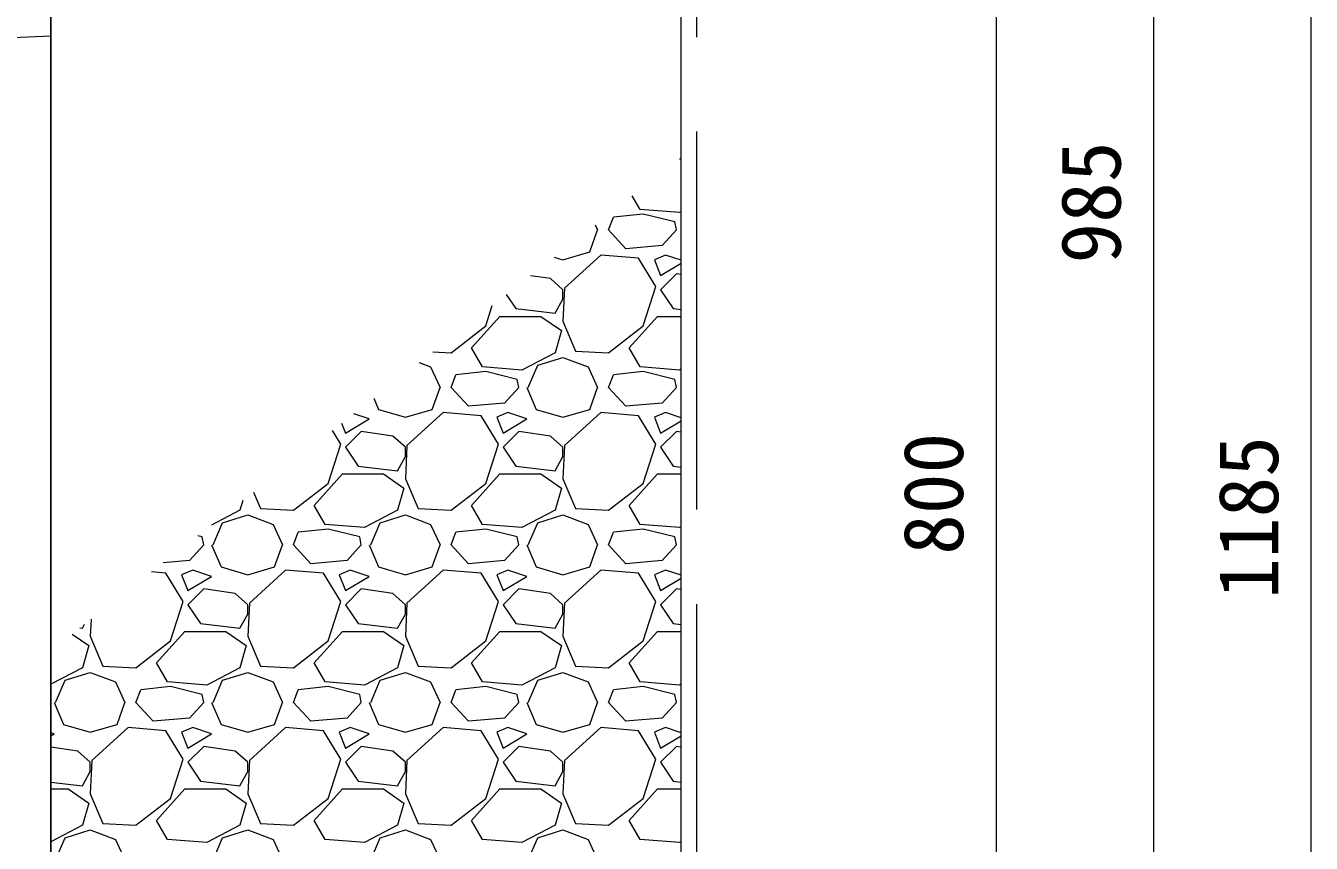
# Model space of a CAD drawing. Units: millimetres at full size, sheet at 1:20. Extents: x 0 to 23340, y -4498 to 8520.
# Drawn here: x 5169.5 to 5577.5, y 6985.2 to 7244.8 of the extents above; entities that cross this region are included whole.
import ezdxf
from ezdxf.enums import TextEntityAlignment as Align

# ---------------------------------------------------------------- set-up
doc = ezdxf.new("R2010")
doc.units = ezdxf.units.MM
doc.header["$LTSCALE"] = 20
doc.linetypes.add('DASHED', pattern=[7.5, 6, -1.5])
for name, color, linetype, lineweight in [('HOLE', 7, 'DASHED', 13), ('KIJUN', 5, 'Continuous', 5), ('SUNPO', 3, 'Continuous', 13), ('ﾊｯﾁﾝｸﾞ', 7, 'Continuous', 5)]:
    doc.layers.add(name, color=color, linetype=linetype, lineweight=lineweight)
doc.styles.add('ＭＳ ゴシック', font='')
doc.styles.get('ＭＳ ゴシック').set_extended_font_data('MS Gothic')

msp = doc.modelspace()

# ---------------------------------------------------------------- linework, layer by layer
at = {"layer": 'HOLE'}
msp.add_lwpolyline([(5177.48, 7241.45), (5108.02, 7238.67), (5090.77, 6839.04), (5177.48, 6812.96)], dxfattribs=at)
at = {"layer": 'KIJUN', "color": 7, "lineweight": 13}
msp.add_lwpolyline([(4845.42, 6834.04), (4817.48, 7481.2), (4844.48, 7546.2), (4842.48, 7586.2), (4806.48, 7606.2), (4802.48, 7681.2), (4760.48, 7681.2), (4757.48, 7678.2), (4757.48, 6716.2), (4777.48, 6696.2), (5157.48, 6696.2), (5177.48, 6716.2), (5177.48, 7678.2), (5174.48, 7681.2), (5132.48, 7681.2), (5128.48, 7606.2), (5092.48, 7586.2), (5090.48, 7546.2), (5117.48, 7481.2), (5089.55, 6834.04)], dxfattribs=at)
at = {"layer": 'KIJUN', "color": 7, "linetype": 'DASHED', "lineweight": 13}
msp.add_lwpolyline([(4757.48, 7501.2), (4552.48, 7501.2), (4552.48, 6491.2), (5382.48, 6491.2), (5382.48, 7501.2), (5177.48, 7501.2)], dxfattribs=at)
at = {"layer": 'KIJUN', "color": 7, "lineweight": 13}
msp.add_lwpolyline([(5177.48, 7496.2), (5177.48, 6716.2), (5157.48, 6696.2), (4777.48, 6696.2), (4757.48, 6716.2), (4757.48, 7496.2), (4557.48, 7496.2), (4557.48, 6496.2), (5377.48, 6496.2), (5377.48, 7496.2)], close=True, dxfattribs=at)
at = {"layer": 'SUNPO'}
for p, q in [((5527.48, 6696.2), (5527.48, 7681.2)), ((5577.48, 6496.2), (5577.48, 7681.2)), ((5477.48, 7496.2), (5477.48, 6696.2))]:
    msp.add_line(p, q, dxfattribs=at)
at = {"layer": 'ﾊｯﾁﾝｸﾞ'}
for p, q in [((5377, 7202.5), (5377.48, 7202.5)), ((5364.5, 7186.5), (5362.01, 7190.77)), ((5365.5, 7185), (5356, 7184)), ((5377, 7185.5), (5364.5, 7186.5)), ((5375.5, 7182.5), (5365.5, 7185)), ((5377.48, 7185.75), (5377, 7185.5)), ((5350.27, 7181.58), (5351, 7180)), ((5354.5, 7180), (5356, 7184)), ((5376, 7180), (5375.5, 7182.5)), ((5348.5, 7173), (5351, 7180)), ((5360, 7174), (5354.5, 7180)), ((5376, 7180), (5371.5, 7175)), ((5340, 7170.5), (5348.5, 7173)), ((5371.5, 7175), (5360, 7174)), ((5337.17, 7171.33), (5340, 7170.5)), ((5352, 7172), (5340.5, 7161.5)), ((5364, 7171), (5352, 7172)), ((5369.5, 7162), (5364, 7171)), ((5372.5, 7172), (5369, 7170.5)), ((5369, 7170.5), (5371, 7165.5)), ((5371, 7165.5), (5377.48, 7169.39)), ((5377.48, 7170.34), (5372.5, 7172)), ((5336, 7164.5), (5329.65, 7165.45)), ((5340, 7161), (5336, 7164.5)), ((5376, 7166), (5371, 7161)), ((5377.48, 7165.78), (5376, 7166)), ((5340.5, 7161.5), (5340, 7151)), ((5340, 7158), (5340, 7161)), ((5365.5, 7149.5), (5369.5, 7162)), ((5371, 7161), (5375, 7155)), ((5315.5, 7149.5), (5317.58, 7156.01)), ((5322.02, 7159.48), (5325, 7155)), ((5337.5, 7153.5), (5340, 7158)), ((5311, 7142.5), (5320, 7152.5)), ((5320, 7152.5), (5333, 7152.5)), ((5325, 7155), (5337.5, 7153.5)), ((5333, 7152.5), (5339.5, 7148)), ((5361, 7142.5), (5370, 7152.5)), ((5370, 7152.5), (5377.48, 7152.5)), ((5375, 7155), (5377.48, 7154.7)), ((5304.5, 7141), (5315.5, 7149.5)), ((5339.5, 7148), (5337.5, 7141)), ((5340, 7151), (5344, 7141.5)), ((5354.5, 7141), (5365.5, 7149.5)), ((5298.75, 7141.27), (5304.5, 7141)), ((5314.5, 7136.5), (5311, 7142.5)), ((5337.5, 7141), (5327, 7135.5)), ((5332, 7137), (5340, 7139.5)), ((5340, 7139.5), (5348, 7136.5)), ((5344, 7141.5), (5354.5, 7141)), ((5364.5, 7136.5), (5361, 7142.5)), ((5294.38, 7137.86), (5298, 7136.5)), ((5298, 7136.5), (5301, 7130)), ((5327, 7135.5), (5314.5, 7136.5)), ((5329, 7130), (5332, 7137)), ((5348, 7136.5), (5351, 7130)), ((5377, 7135.5), (5364.5, 7136.5)), ((5377.48, 7135.75), (5377, 7135.5)), ((5304.5, 7130), (5306, 7134)), ((5315.5, 7135), (5306, 7134)), ((5325.5, 7132.5), (5315.5, 7135)), ((5326, 7130), (5325.5, 7132.5)), ((5354.5, 7130), (5356, 7134)), ((5365.5, 7135), (5356, 7134)), ((5375.5, 7132.5), (5365.5, 7135)), ((5376, 7130), (5375.5, 7132.5)), ((5298.5, 7123), (5301, 7130)), ((5310, 7124), (5304.5, 7130)), ((5326, 7130), (5321.5, 7125)), ((5328.5, 7130), (5331.5, 7123)), ((5348.5, 7123), (5351, 7130)), ((5360, 7124), (5354.5, 7130)), ((5376, 7130), (5371.5, 7125)), ((5279.97, 7126.58), (5281.5, 7123)), ((5321.5, 7125), (5310, 7124)), ((5371.5, 7125), (5360, 7124)), ((5271, 7115.5), (5278.5, 7120)), ((5278.5, 7120), (5273.63, 7121.62)), ((5281.5, 7123), (5290, 7120.5)), ((5290, 7120.5), (5298.5, 7123)), ((5302, 7122), (5290.5, 7111.5)), ((5314, 7121), (5302, 7122)), ((5319.5, 7112), (5314, 7121)), ((5322.5, 7122), (5319, 7120.5)), ((5319, 7120.5), (5321, 7115.5)), ((5321, 7115.5), (5328.5, 7120)), ((5328.5, 7120), (5322.5, 7122)), ((5331.5, 7123), (5340, 7120.5)), ((5340, 7120.5), (5348.5, 7123)), ((5352, 7122), (5340.5, 7111.5)), ((5364, 7121), (5352, 7122)), ((5369.5, 7112), (5364, 7121)), ((5372.5, 7122), (5369, 7120.5)), ((5369, 7120.5), (5371, 7115.5)), ((5371, 7115.5), (5377.48, 7119.39)), ((5377.48, 7120.34), (5372.5, 7122)), ((5269.5, 7112), (5266.86, 7116.32)), ((5269.76, 7118.59), (5271, 7115.5)), ((5276, 7116), (5271, 7111)), ((5286, 7114.5), (5276, 7116)), ((5326, 7116), (5321, 7111)), ((5336, 7114.5), (5326, 7116)), ((5376, 7116), (5371, 7111)), ((5377.48, 7115.78), (5376, 7116)), ((5265.5, 7099.5), (5269.5, 7112)), ((5271, 7111), (5275, 7105)), ((5290, 7111), (5286, 7114.5)), ((5290.5, 7111.5), (5290, 7101)), ((5290, 7108), (5290, 7111)), ((5315.5, 7099.5), (5319.5, 7112)), ((5321, 7111), (5325, 7105)), ((5340, 7111), (5336, 7114.5)), ((5340.5, 7111.5), (5340, 7101)), ((5340, 7108), (5340, 7111)), ((5365.5, 7099.5), (5369.5, 7112)), ((5371, 7111), (5375, 7105)), ((5287.5, 7103.5), (5290, 7108)), ((5337.5, 7103.5), (5340, 7108)), ((5275, 7105), (5287.5, 7103.5)), ((5325, 7105), (5337.5, 7103.5)), ((5375, 7105), (5377.48, 7104.7)), ((5254.5, 7091), (5265.5, 7099.5)), ((5261, 7092.5), (5270, 7102.5)), ((5270, 7102.5), (5283, 7102.5)), ((5283, 7102.5), (5289.5, 7098)), ((5290, 7101), (5294, 7091.5)), ((5304.5, 7091), (5315.5, 7099.5)), ((5311, 7092.5), (5320, 7102.5)), ((5320, 7102.5), (5333, 7102.5)), ((5333, 7102.5), (5339.5, 7098)), ((5340, 7101), (5344, 7091.5)), ((5354.5, 7091), (5365.5, 7099.5)), ((5361, 7092.5), (5370, 7102.5)), ((5370, 7102.5), (5377.48, 7102.5)), ((5241.8, 7096.72), (5244, 7091.5)), ((5289.5, 7098), (5287.5, 7091)), ((5339.5, 7098), (5337.5, 7091)), ((5237.5, 7091), (5228.42, 7086.24)), ((5238.36, 7094.03), (5237.5, 7091)), ((5244, 7091.5), (5254.5, 7091)), ((5264.5, 7086.5), (5261, 7092.5)), ((5287.5, 7091), (5277, 7085.5)), ((5294, 7091.5), (5304.5, 7091)), ((5314.5, 7086.5), (5311, 7092.5)), ((5337.5, 7091), (5327, 7085.5)), ((5344, 7091.5), (5354.5, 7091)), ((5364.5, 7086.5), (5361, 7092.5)), ((5229, 7080), (5232, 7087)), ((5232, 7087), (5240, 7089.5)), ((5240, 7089.5), (5248, 7086.5)), ((5248, 7086.5), (5251, 7080)), ((5277, 7085.5), (5264.5, 7086.5)), ((5279, 7080), (5282, 7087)), ((5282, 7087), (5290, 7089.5)), ((5290, 7089.5), (5298, 7086.5)), ((5298, 7086.5), (5301, 7080)), ((5327, 7085.5), (5314.5, 7086.5)), ((5329, 7080), (5332, 7087)), ((5332, 7087), (5340, 7089.5)), ((5340, 7089.5), (5348, 7086.5)), ((5348, 7086.5), (5351, 7080)), ((5377, 7085.5), (5364.5, 7086.5)), ((5225.5, 7082.5), (5224.09, 7082.85)), ((5226, 7080), (5225.5, 7082.5)), ((5254.5, 7080), (5256, 7084)), ((5265.5, 7085), (5256, 7084)), ((5275.5, 7082.5), (5265.5, 7085)), ((5276, 7080), (5275.5, 7082.5)), ((5304.5, 7080), (5306, 7084)), ((5315.5, 7085), (5306, 7084)), ((5325.5, 7082.5), (5315.5, 7085)), ((5326, 7080), (5325.5, 7082.5)), ((5354.5, 7080), (5356, 7084)), ((5365.5, 7085), (5356, 7084)), ((5375.5, 7082.5), (5365.5, 7085)), ((5376, 7080), (5375.5, 7082.5)), ((5377.48, 7085.75), (5377, 7085.5)), ((5226, 7080), (5221.5, 7075)), ((5228.5, 7080), (5231.5, 7073)), ((5248.5, 7073), (5251, 7080)), ((5260, 7074), (5254.5, 7080)), ((5276, 7080), (5271.5, 7075)), ((5278.5, 7080), (5281.5, 7073)), ((5298.5, 7073), (5301, 7080)), ((5310, 7074), (5304.5, 7080)), ((5326, 7080), (5321.5, 7075)), ((5328.5, 7080), (5331.5, 7073)), ((5348.5, 7073), (5351, 7080)), ((5360, 7074), (5354.5, 7080)), ((5376, 7080), (5371.5, 7075)), ((5221.5, 7075), (5213.12, 7074.27)), ((5271.5, 7075), (5260, 7074)), ((5321.5, 7075), (5310, 7074)), ((5371.5, 7075), (5360, 7074)), ((5214, 7071), (5209.42, 7071.38)), ((5219.5, 7062), (5214, 7071)), ((5222.5, 7072), (5219, 7070.5)), ((5219, 7070.5), (5221, 7065.5)), ((5228.5, 7070), (5222.5, 7072)), ((5231.5, 7073), (5240, 7070.5)), ((5240, 7070.5), (5248.5, 7073)), ((5252, 7072), (5240.5, 7061.5)), ((5264, 7071), (5252, 7072)), ((5269.5, 7062), (5264, 7071)), ((5272.5, 7072), (5269, 7070.5)), ((5269, 7070.5), (5271, 7065.5)), ((5278.5, 7070), (5272.5, 7072)), ((5281.5, 7073), (5290, 7070.5)), ((5290, 7070.5), (5298.5, 7073)), ((5302, 7072), (5290.5, 7061.5)), ((5314, 7071), (5302, 7072)), ((5319.5, 7062), (5314, 7071)), ((5322.5, 7072), (5319, 7070.5)), ((5319, 7070.5), (5321, 7065.5)), ((5328.5, 7070), (5322.5, 7072)), ((5331.5, 7073), (5340, 7070.5)), ((5340, 7070.5), (5348.5, 7073)), ((5352, 7072), (5340.5, 7061.5)), ((5364, 7071), (5352, 7072)), ((5369.5, 7062), (5364, 7071)), ((5372.5, 7072), (5369, 7070.5)), ((5369, 7070.5), (5371, 7065.5)), ((5377.48, 7070.34), (5372.5, 7072)), ((5221, 7065.5), (5228.5, 7070)), ((5271, 7065.5), (5278.5, 7070)), ((5321, 7065.5), (5328.5, 7070)), ((5371, 7065.5), (5377.48, 7069.39)), ((5215.5, 7049.5), (5219.5, 7062)), ((5226, 7066), (5221, 7061)), ((5236, 7064.5), (5226, 7066)), ((5240, 7061), (5236, 7064.5)), ((5265.5, 7049.5), (5269.5, 7062)), ((5276, 7066), (5271, 7061)), ((5286, 7064.5), (5276, 7066)), ((5290, 7061), (5286, 7064.5)), ((5315.5, 7049.5), (5319.5, 7062)), ((5326, 7066), (5321, 7061)), ((5336, 7064.5), (5326, 7066)), ((5340, 7061), (5336, 7064.5)), ((5365.5, 7049.5), (5369.5, 7062)), ((5376, 7066), (5371, 7061)), ((5377.48, 7065.78), (5376, 7066)), ((5221, 7061), (5225, 7055)), ((5237.5, 7053.5), (5240, 7058)), ((5240.5, 7061.5), (5240, 7051)), ((5240, 7058), (5240, 7061)), ((5271, 7061), (5275, 7055)), ((5287.5, 7053.5), (5290, 7058)), ((5290.5, 7061.5), (5290, 7051)), ((5290, 7058), (5290, 7061)), ((5321, 7061), (5325, 7055)), ((5337.5, 7053.5), (5340, 7058)), ((5340.5, 7061.5), (5340, 7051)), ((5340, 7058), (5340, 7061)), ((5371, 7061), (5375, 7055)), ((5187.5, 7053.5), (5188.21, 7054.79)), ((5190.26, 7056.38), (5190, 7051)), ((5225, 7055), (5237.5, 7053.5)), ((5275, 7055), (5287.5, 7053.5)), ((5325, 7055), (5337.5, 7053.5)), ((5375, 7055), (5377.48, 7054.7)), ((5184.22, 7051.66), (5189.5, 7048)), ((5186.69, 7053.6), (5187.5, 7053.5)), ((5190, 7051), (5194, 7041.5)), ((5211, 7042.5), (5220, 7052.5)), ((5220, 7052.5), (5233, 7052.5)), ((5233, 7052.5), (5239.5, 7048)), ((5240, 7051), (5244, 7041.5)), ((5261, 7042.5), (5270, 7052.5)), ((5270, 7052.5), (5283, 7052.5)), ((5283, 7052.5), (5289.5, 7048)), ((5290, 7051), (5294, 7041.5)), ((5311, 7042.5), (5320, 7052.5)), ((5320, 7052.5), (5333, 7052.5)), ((5333, 7052.5), (5339.5, 7048)), ((5340, 7051), (5344, 7041.5)), ((5361, 7042.5), (5370, 7052.5)), ((5370, 7052.5), (5377.48, 7052.5)), ((5189.5, 7048), (5187.5, 7041)), ((5204.5, 7041), (5215.5, 7049.5)), ((5239.5, 7048), (5237.5, 7041)), ((5254.5, 7041), (5265.5, 7049.5)), ((5289.5, 7048), (5287.5, 7041)), ((5304.5, 7041), (5315.5, 7049.5)), ((5339.5, 7048), (5337.5, 7041)), ((5354.5, 7041), (5365.5, 7049.5)), ((5214.5, 7036.5), (5211, 7042.5)), ((5264.5, 7036.5), (5261, 7042.5)), ((5314.5, 7036.5), (5311, 7042.5)), ((5364.5, 7036.5), (5361, 7042.5)), ((5187.5, 7041), (5177.48, 7035.75)), ((5182, 7037), (5190, 7039.5)), ((5190, 7039.5), (5198, 7036.5)), ((5194, 7041.5), (5204.5, 7041)), ((5237.5, 7041), (5227, 7035.5)), ((5232, 7037), (5240, 7039.5)), ((5240, 7039.5), (5248, 7036.5)), ((5244, 7041.5), (5254.5, 7041)), ((5287.5, 7041), (5277, 7035.5)), ((5282, 7037), (5290, 7039.5)), ((5290, 7039.5), (5298, 7036.5)), ((5294, 7041.5), (5304.5, 7041)), ((5337.5, 7041), (5327, 7035.5)), ((5332, 7037), (5340, 7039.5)), ((5340, 7039.5), (5348, 7036.5)), ((5344, 7041.5), (5354.5, 7041)), ((5179, 7030), (5182, 7037)), ((5198, 7036.5), (5201, 7030)), ((5204.5, 7030), (5206, 7034)), ((5215.5, 7035), (5206, 7034)), ((5227, 7035.5), (5214.5, 7036.5)), ((5225.5, 7032.5), (5215.5, 7035)), ((5229, 7030), (5232, 7037)), ((5248, 7036.5), (5251, 7030)), ((5254.5, 7030), (5256, 7034)), ((5265.5, 7035), (5256, 7034)), ((5277, 7035.5), (5264.5, 7036.5)), ((5275.5, 7032.5), (5265.5, 7035)), ((5279, 7030), (5282, 7037)), ((5298, 7036.5), (5301, 7030)), ((5304.5, 7030), (5306, 7034)), ((5315.5, 7035), (5306, 7034)), ((5327, 7035.5), (5314.5, 7036.5)), ((5325.5, 7032.5), (5315.5, 7035)), ((5329, 7030), (5332, 7037)), ((5348, 7036.5), (5351, 7030)), ((5354.5, 7030), (5356, 7034)), ((5365.5, 7035), (5356, 7034)), ((5377, 7035.5), (5364.5, 7036.5)), ((5375.5, 7032.5), (5365.5, 7035)), ((5377.48, 7035.75), (5377, 7035.5)), ((5178.5, 7030), (5181.5, 7023)), ((5198.5, 7023), (5201, 7030)), ((5210, 7024), (5204.5, 7030)), ((5226, 7030), (5221.5, 7025)), ((5226, 7030), (5225.5, 7032.5)), ((5228.5, 7030), (5231.5, 7023)), ((5248.5, 7023), (5251, 7030)), ((5260, 7024), (5254.5, 7030)), ((5276, 7030), (5271.5, 7025)), ((5276, 7030), (5275.5, 7032.5)), ((5278.5, 7030), (5281.5, 7023)), ((5298.5, 7023), (5301, 7030)), ((5310, 7024), (5304.5, 7030)), ((5326, 7030), (5321.5, 7025)), ((5326, 7030), (5325.5, 7032.5)), ((5328.5, 7030), (5331.5, 7023)), ((5348.5, 7023), (5351, 7030)), ((5360, 7024), (5354.5, 7030)), ((5376, 7030), (5371.5, 7025)), ((5376, 7030), (5375.5, 7032.5)), ((5181.5, 7023), (5190, 7020.5)), ((5190, 7020.5), (5198.5, 7023)), ((5202, 7022), (5190.5, 7011.5)), ((5214, 7021), (5202, 7022)), ((5221.5, 7025), (5210, 7024)), ((5222.5, 7022), (5219, 7020.5)), ((5228.5, 7020), (5222.5, 7022)), ((5231.5, 7023), (5240, 7020.5)), ((5240, 7020.5), (5248.5, 7023)), ((5252, 7022), (5240.5, 7011.5)), ((5264, 7021), (5252, 7022)), ((5271.5, 7025), (5260, 7024)), ((5272.5, 7022), (5269, 7020.5)), ((5278.5, 7020), (5272.5, 7022)), ((5281.5, 7023), (5290, 7020.5)), ((5290, 7020.5), (5298.5, 7023)), ((5302, 7022), (5290.5, 7011.5)), ((5314, 7021), (5302, 7022)), ((5321.5, 7025), (5310, 7024)), ((5322.5, 7022), (5319, 7020.5)), ((5328.5, 7020), (5322.5, 7022)), ((5331.5, 7023), (5340, 7020.5)), ((5340, 7020.5), (5348.5, 7023)), ((5352, 7022), (5340.5, 7011.5)), ((5364, 7021), (5352, 7022)), ((5371.5, 7025), (5360, 7024)), ((5372.5, 7022), (5369, 7020.5)), ((5377.48, 7020.34), (5372.5, 7022)), ((5178.5, 7020), (5177.48, 7020.34)), ((5177.48, 7019.39), (5178.5, 7020)), ((5219.5, 7012), (5214, 7021)), ((5219, 7020.5), (5221, 7015.5)), ((5221, 7015.5), (5228.5, 7020)), ((5269.5, 7012), (5264, 7021)), ((5269, 7020.5), (5271, 7015.5)), ((5271, 7015.5), (5278.5, 7020)), ((5319.5, 7012), (5314, 7021)), ((5319, 7020.5), (5321, 7015.5)), ((5321, 7015.5), (5328.5, 7020)), ((5369.5, 7012), (5364, 7021)), ((5369, 7020.5), (5371, 7015.5)), ((5371, 7015.5), (5377.48, 7019.39)), ((5186, 7014.5), (5177.48, 7015.78)), ((5190, 7011), (5186, 7014.5)), ((5226, 7016), (5221, 7011)), ((5236, 7014.5), (5226, 7016)), ((5240, 7011), (5236, 7014.5)), ((5276, 7016), (5271, 7011)), ((5286, 7014.5), (5276, 7016)), ((5290, 7011), (5286, 7014.5)), ((5326, 7016), (5321, 7011)), ((5336, 7014.5), (5326, 7016)), ((5340, 7011), (5336, 7014.5)), ((5376, 7016), (5371, 7011)), ((5377.48, 7015.78), (5376, 7016)), ((5190.5, 7011.5), (5190, 7001)), ((5190, 7008), (5190, 7011)), ((5215.5, 6999.5), (5219.5, 7012)), ((5221, 7011), (5225, 7005)), ((5240.5, 7011.5), (5240, 7001)), ((5240, 7008), (5240, 7011)), ((5265.5, 6999.5), (5269.5, 7012)), ((5271, 7011), (5275, 7005)), ((5290.5, 7011.5), (5290, 7001)), ((5290, 7008), (5290, 7011)), ((5315.5, 6999.5), (5319.5, 7012)), ((5321, 7011), (5325, 7005)), ((5340.5, 7011.5), (5340, 7001)), ((5340, 7008), (5340, 7011)), ((5365.5, 6999.5), (5369.5, 7012)), ((5371, 7011), (5375, 7005)), ((5187.5, 7003.5), (5190, 7008)), ((5225, 7005), (5237.5, 7003.5)), ((5237.5, 7003.5), (5240, 7008)), ((5275, 7005), (5287.5, 7003.5)), ((5287.5, 7003.5), (5290, 7008)), ((5325, 7005), (5337.5, 7003.5)), ((5337.5, 7003.5), (5340, 7008)), ((5375, 7005), (5377.48, 7004.7)), ((5177.48, 7004.7), (5187.5, 7003.5)), ((5177.48, 7002.5), (5183, 7002.5)), ((5183, 7002.5), (5189.5, 6998)), ((5190, 7001), (5194, 6991.5)), ((5211, 6992.5), (5220, 7002.5)), ((5220, 7002.5), (5233, 7002.5)), ((5233, 7002.5), (5239.5, 6998)), ((5240, 7001), (5244, 6991.5)), ((5261, 6992.5), (5270, 7002.5)), ((5270, 7002.5), (5283, 7002.5)), ((5283, 7002.5), (5289.5, 6998)), ((5290, 7001), (5294, 6991.5)), ((5311, 6992.5), (5320, 7002.5)), ((5320, 7002.5), (5333, 7002.5)), ((5333, 7002.5), (5339.5, 6998)), ((5340, 7001), (5344, 6991.5)), ((5361, 6992.5), (5370, 7002.5)), ((5370, 7002.5), (5377.48, 7002.5)), ((5189.5, 6998), (5187.5, 6991)), ((5204.5, 6991), (5215.5, 6999.5)), ((5239.5, 6998), (5237.5, 6991)), ((5254.5, 6991), (5265.5, 6999.5)), ((5289.5, 6998), (5287.5, 6991)), ((5304.5, 6991), (5315.5, 6999.5)), ((5339.5, 6998), (5337.5, 6991)), ((5354.5, 6991), (5365.5, 6999.5)), ((5187.5, 6991), (5177.48, 6985.75)), ((5182, 6987), (5190, 6989.5)), ((5190, 6989.5), (5198, 6986.5)), ((5194, 6991.5), (5204.5, 6991)), ((5214.5, 6986.5), (5211, 6992.5)), ((5237.5, 6991), (5227, 6985.5)), ((5232, 6987), (5240, 6989.5)), ((5240, 6989.5), (5248, 6986.5)), ((5244, 6991.5), (5254.5, 6991)), ((5264.5, 6986.5), (5261, 6992.5)), ((5287.5, 6991), (5277, 6985.5)), ((5282, 6987), (5290, 6989.5)), ((5290, 6989.5), (5298, 6986.5)), ((5294, 6991.5), (5304.5, 6991)), ((5314.5, 6986.5), (5311, 6992.5)), ((5337.5, 6991), (5327, 6985.5)), ((5332, 6987), (5340, 6989.5)), ((5340, 6989.5), (5348, 6986.5)), ((5344, 6991.5), (5354.5, 6991)), ((5364.5, 6986.5), (5361, 6992.5)), ((5179, 6980), (5182, 6987)), ((5198, 6986.5), (5201, 6980)), ((5227, 6985.5), (5214.5, 6986.5)), ((5229, 6980), (5232, 6987)), ((5248, 6986.5), (5251, 6980)), ((5277, 6985.5), (5264.5, 6986.5)), ((5279, 6980), (5282, 6987)), ((5298, 6986.5), (5301, 6980)), ((5327, 6985.5), (5314.5, 6986.5)), ((5329, 6980), (5332, 6987)), ((5348, 6986.5), (5351, 6980)), ((5377, 6985.5), (5364.5, 6986.5)), ((5377.48, 6985.75), (5377, 6985.5))]:
    msp.add_line(p, q, dxfattribs=at)

# ---------------------------------------------------------------- texts
at = {"layer": 'SUNPO', "style": 'ＭＳ ゴシック'}
for s, p in [('985', (5507.48, 7188.7)), ('800', (5457.48, 7096.2)), ('1185', (5557.48, 7088.7))]:
    msp.add_text(s, height=18.99, rotation=90, dxfattribs=at).set_placement(p, align=Align.MIDDLE_CENTER)

doc.saveas('drawing.dxf')
